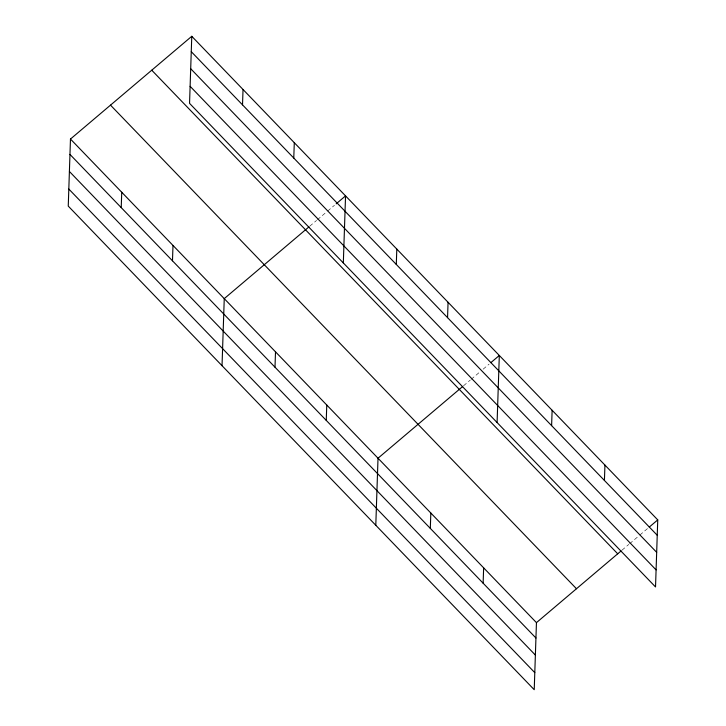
<?xml version="1.0" encoding="UTF-8"?>
<svg xmlns="http://www.w3.org/2000/svg" width="726" height="726" viewBox="0 0 726 726"><rect width="100%" height="100%" fill="white"/><g stroke="black" fill="none" stroke-linecap="round" stroke-linejoin="round"><path stroke-width="0.54" stroke-dasharray="3.63 2.72" d="M309.775 226.185L316.59 220.414M317.444 219.697L326.809 211.756M327.662 211.039L334.477 205.267M463.542 385.769L470.357 379.997M471.21 379.281L479.732 372.066M483.135 369.18L489.097 364.125M621.973 550.199L628.789 544.427M629.642 543.701L639.007 535.77M639.86 535.044L648.382 527.829"/><path stroke-width="1.09" d="M70.476 139.047L68.253 206.102L534.227 689.7L536.45 622.645L70.476 139.047L191.773 36.3L657.747 519.898L655.524 586.953L189.55 103.355L191.773 36.3M121.224 207.609L121.732 192.245M172.479 260.806L172.997 245.442M222.029 365.695L224.252 298.631L308.922 226.911M242.52 104.862L243.029 89.498M275 367.202L275.508 351.829M293.776 158.059L294.293 142.695M326.255 420.39L326.764 405.026M343.325 262.939L345.549 195.884L336.174 203.825M375.796 525.279L378.019 458.224L462.698 386.495M396.296 264.455L396.804 249.082M430.318 528.401L430.827 513.028M447.552 317.643L448.06 302.279M483.126 583.205L483.643 567.832M497.092 422.532L499.316 355.477L490.803 362.691M551.615 425.645L552.123 410.281M604.422 480.458L604.939 465.085M536.45 622.645L621.12 550.916M649.226 527.112L657.747 519.898M191.265 51.664L657.239 535.262M190.702 68.725L656.667 552.323M190.112 86.303L656.086 569.892M151.743 70.204L617.717 553.802M110.506 105.143L576.48 588.741M69.968 154.42L535.942 638.009M69.406 171.472L535.371 655.07M68.816 189.05L534.79 672.639"/></g></svg>
